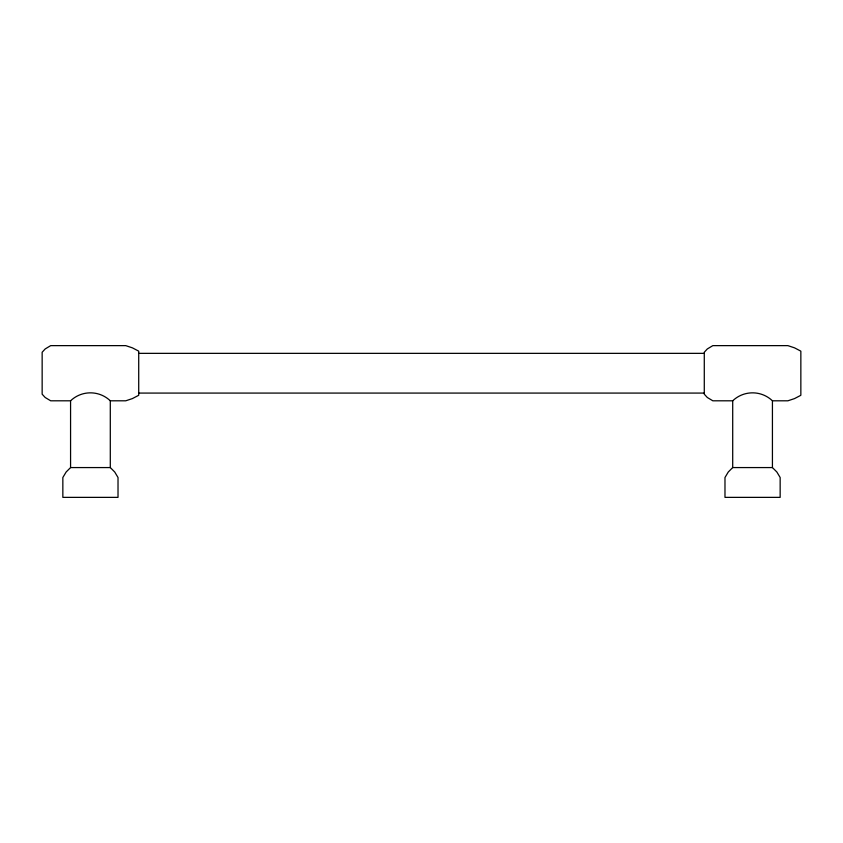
<?xml version="1.0" encoding="UTF-8"?>
<svg xmlns="http://www.w3.org/2000/svg" width="843" height="843" viewBox="0 0 843 843"><rect width="100%" height="100%" fill="white"/><g stroke="black" fill="none" stroke-linecap="round" stroke-linejoin="round"><path stroke-width="1.26" d="M70.57 400.804C81.708 390.193 99.158 390.193 110.296 400.804L110.296 467.57L114.711 471.985L118.02 477.507L118.02 497.37L62.846 497.37L62.846 477.507L66.154 471.985L70.57 467.57L70.57 400.804L50.706 400.804L45.185 397.496L42.15 394.187L42.15 352.248L45.185 348.939L50.706 345.63L125.744 345.63L132.362 347.832L138.716 351.152L138.716 395.293L132.362 398.602L125.744 400.804L110.296 400.804M732.704 400.804C743.842 390.193 761.292 390.193 772.43 400.804L772.43 467.57L776.846 471.985L780.154 477.507L780.154 497.37L724.98 497.37L724.98 477.507L728.289 471.985L732.704 467.57L732.704 400.804L712.841 400.804L707.319 397.496L704.284 394.187L704.284 352.248L707.319 348.939L712.841 345.63L787.878 345.63L794.506 347.832L800.85 351.152L800.85 395.293L794.506 398.602L787.878 400.804L772.43 400.804M138.716 353.354L704.284 353.354M138.716 393.08L704.284 393.08M70.57 467.57L110.296 467.57M732.704 467.57L772.43 467.57"/></g></svg>
